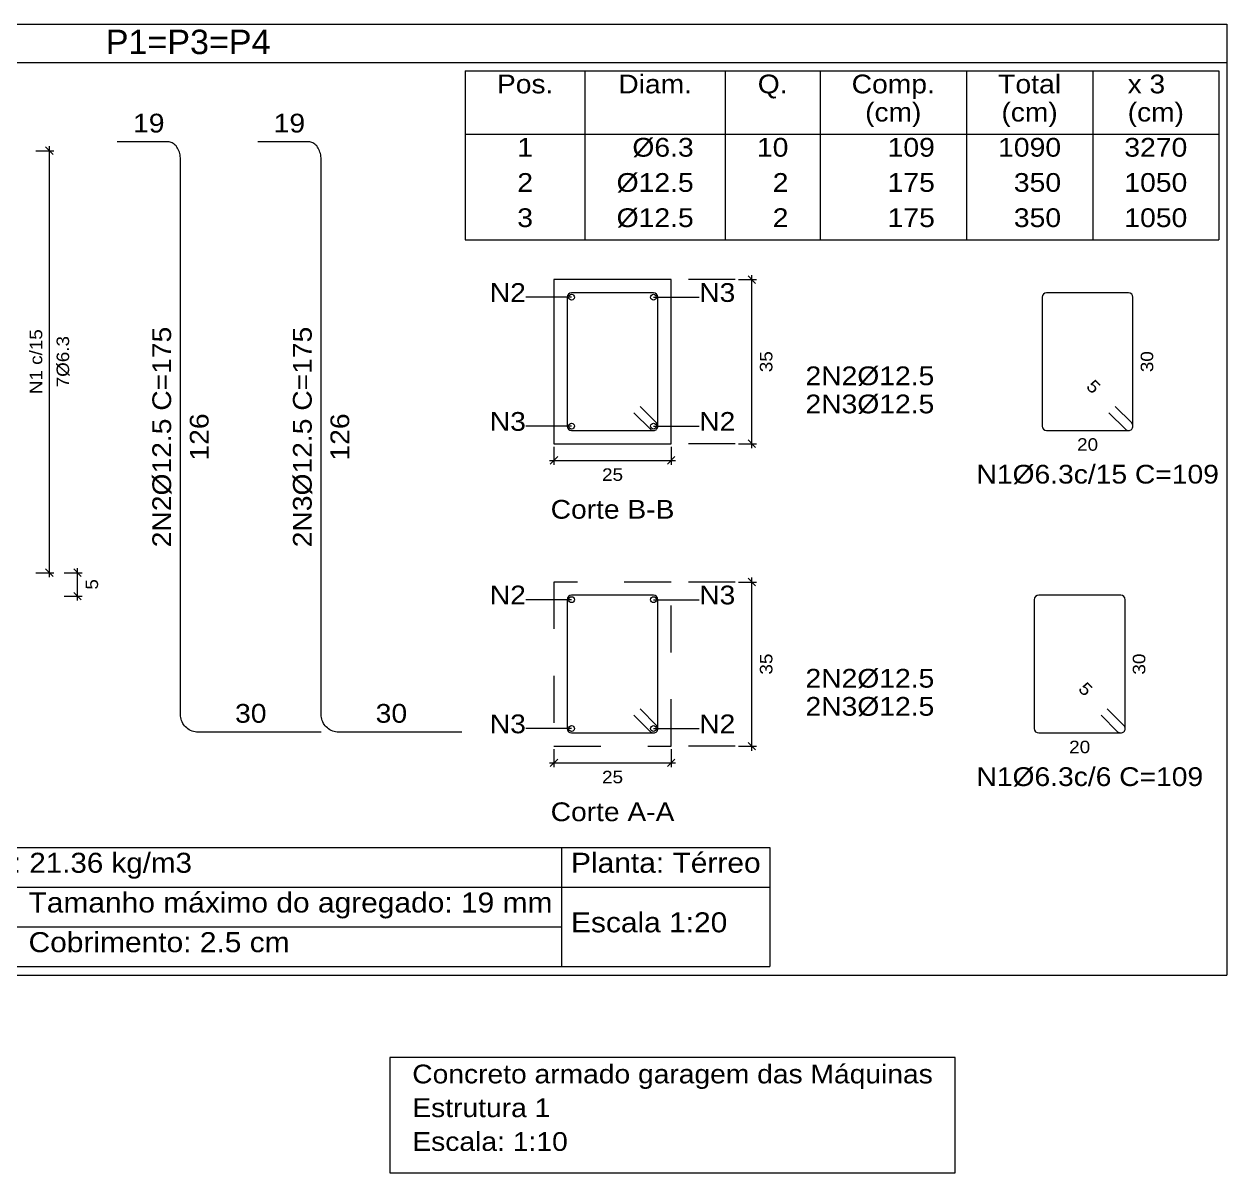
# Model space of a CAD drawing. Header units: inches. Extents: x -37 to 842, y -205 to 94.
# Drawn here: x 664.156 to 666.722, y 83.939 to 86.389 of the extents above; entities that cross this region are included whole.
import ezdxf
from ezdxf.enums import TextEntityAlignment as Align

# ---------------------------------------------------------------- set-up
doc = ezdxf.new("R2010")
doc.units = ezdxf.units.IN
doc.header["$MEASUREMENT"] = 0
doc.linetypes.add('CYPE_PUNTO', pattern=[0.075, 0, -0.075])
for name, color, linetype, lineweight in [('ARM_LONGITUDINAL_Ø12_5', 202, 'Continuous', 9), ('ARM_TRANSVERSAL_DIMENSOES_DOS_ESTRIBOS', 1, 'Continuous', 9), ('ARM_TRANSVERSAL_REFERENCIA', 1, 'Continuous', 9), ('ARM_TRANSVERSAL_Ø6_3', 202, 'Continuous', 9), ('CORTE_COTAS', 122, 'Continuous', 9), ('CORTE_LINHAS_DA_TABELA_DE_DADOS_DOS_PILARES', 1, 'Continuous', 9), ('CORTE_LINHAS_DA_TABELA_DE_DETALHE', 7, 'Continuous', 9), ('CORTE_LINHAS_DA_TABELA_DE_QUANTITATIVOS', 1, 'Continuous', 9), ('CORTE_TEXTO_DAS_COTAS', 122, 'Continuous', 9), ('CORTE_TEXTO_DAS_ELEVACOES_DOS_PILARES', 133, 'Continuous', 9), ('CORTE_TEXTOS_DA_TABELA_DE_DADOS_DOS_PILARES', 1, 'Continuous', 9), ('CORTE_TEXTOS_DA_TABELA_DE_QUANTITATIVOS', 1, 'Continuous', 9), ('CORTE_TITULO_DA_TABELA_DE_DETALHE', 51, 'Continuous', 15), ('PILCP_ARM_LONG_REFERENCIA', 106, 'Continuous', 9), ('PILCPSECC_ARM_LONG_LINHAS_DAS_ETIQUETAS_DAS_POSICOES_DE_ARMADURA_LONGITUDINAL', 106, 'Continuous', 9), ('PILCPSECC_ARM_LONG_REFERENCIA', 106, 'Continuous', 9), ('SECAO_CONCRETO', 2, 'Continuous', 9), ('SECAO_COTAS', 122, 'Continuous', 9), ('SECAO_LINHAS_DE_PROLONGAMENTO_DAS_COTAS', 122, 'CYPE_PUNTO', 9), ('SECAO_TEXTO_DAS_COTAS', 122, 'Continuous', 9), ('TABELAS', 1, 'Continuous', 9)]:
    doc.layers.add(name, color=color, linetype=linetype, lineweight=lineweight)
doc.styles.add('CYPETXT', font='arial.ttf', dxfattribs={"height": 0.2})

msp = doc.modelspace()

# ---------------------------------------------------------------- linework, layer by layer
at = {"layer": 'ARM_LONGITUDINAL_Ø12_5'}
for points in [[(664.7899, 84.8793), (664.5274, 84.8793), (664.5242, 84.8794), (664.5209, 84.8799), (664.5177, 84.8806), (664.5146, 84.8815), (664.5116, 84.8828), (664.5087, 84.8843), (664.5059, 84.8861), (664.5033, 84.8881), (664.5009, 84.8903), (664.4987, 84.8927), (664.4967, 84.8953), (664.495, 84.898), (664.4935, 84.9009), (664.4922, 84.904), (664.4912, 84.9071), (664.4905, 84.9103), (664.4901, 84.9135), (664.4899, 84.9168), (664.4899, 86.1005), (664.4898, 86.1037), (664.4895, 86.107), (664.489, 86.1102), (664.4883, 86.1133), (664.4875, 86.1163), (664.4864, 86.1192), (664.4852, 86.122), (664.4837, 86.1246), (664.4822, 86.127), (664.4805, 86.1292), (664.4786, 86.1312), (664.4767, 86.133), (664.4746, 86.1345), (664.4725, 86.1357), (664.4703, 86.1367), (664.468, 86.1374), (664.4657, 86.1378), (664.4634, 86.138), (664.3547, 86.138)], [(665.0899, 84.8793), (664.8274, 84.8793), (664.8242, 84.8794), (664.8209, 84.8799), (664.8177, 84.8806), (664.8146, 84.8815), (664.8116, 84.8828), (664.8087, 84.8843), (664.8059, 84.8861), (664.8033, 84.8881), (664.8009, 84.8903), (664.7987, 84.8927), (664.7967, 84.8953), (664.795, 84.898), (664.7934, 84.9009), (664.7922, 84.904), (664.7912, 84.9071), (664.7905, 84.9103), (664.7901, 84.9135), (664.7899, 84.9168), (664.7899, 86.1005), (664.7898, 86.1037), (664.7895, 86.107), (664.789, 86.1102), (664.7883, 86.1133), (664.7874, 86.1163), (664.7864, 86.1192), (664.7851, 86.122), (664.7837, 86.1246), (664.7822, 86.127), (664.7805, 86.1292), (664.7786, 86.1312), (664.7767, 86.133), (664.7746, 86.1345), (664.7725, 86.1357), (664.7703, 86.1367), (664.768, 86.1374), (664.7657, 86.1378), (664.7634, 86.138), (664.6547, 86.138)]]:
    msp.add_lwpolyline(points, dxfattribs=at)
for centre in [(665.3243, 85.8067), (665.4991, 85.8067), (665.3243, 85.5318), (665.4991, 85.5318), (665.3243, 85.1617), (665.4991, 85.1617), (665.3243, 84.8868), (665.4991, 84.8868)]:
    msp.add_circle(centre, 0.00625, dxfattribs=at)
at = {"layer": 'ARM_TRANSVERSAL_Ø6_3'}
for points in [[(665.4571, 85.5605), (665.4925, 85.5252), (665.4939, 85.524), (665.4956, 85.5231), (665.4973, 85.5226), (665.4991, 85.5224), (665.501, 85.5226), (665.5027, 85.5231), (665.5044, 85.524), (665.5058, 85.5252), (665.507, 85.5266), (665.5078, 85.5282), (665.5084, 85.53), (665.5085, 85.5318), (665.5085, 85.8067), (665.5078, 85.8103), (665.5058, 85.8133), (665.5027, 85.8154), (665.4991, 85.8161), (665.3243, 85.8161), (665.3207, 85.8154), (665.3176, 85.8133), (665.3156, 85.8103), (665.3149, 85.8067), (665.3149, 85.5318), (665.3156, 85.5282), (665.3176, 85.5252), (665.3207, 85.5231), (665.3243, 85.5224), (665.4991, 85.5224), (665.501, 85.5226), (665.5027, 85.5231), (665.5044, 85.524), (665.5058, 85.5252), (665.507, 85.5266), (665.5078, 85.5282), (665.5084, 85.53), (665.5085, 85.5318), (665.5084, 85.5336), (665.5078, 85.5354), (665.507, 85.537), (665.5058, 85.5385), (665.4704, 85.5738)], [(666.4706, 85.5605), (666.5059, 85.5252), (666.5074, 85.524), (666.509, 85.5231), (666.5108, 85.5226), (666.5126, 85.5224), (666.5144, 85.5226), (666.5162, 85.5231), (666.5178, 85.524), (666.5192, 85.5252), (666.5204, 85.5266), (666.5213, 85.5282), (666.5218, 85.53), (666.522, 85.5318), (666.522, 85.8067), (666.5213, 85.8103), (666.5192, 85.8133), (666.5162, 85.8154), (666.5126, 85.8161), (666.3377, 85.8161), (666.3341, 85.8154), (666.3311, 85.8133), (666.329, 85.8103), (666.3283, 85.8067), (666.3283, 85.5318), (666.329, 85.5282), (666.3311, 85.5252), (666.3341, 85.5231), (666.3377, 85.5224), (666.5126, 85.5224), (666.5144, 85.5226), (666.5162, 85.5231), (666.5178, 85.524), (666.5192, 85.5252), (666.5204, 85.5266), (666.5213, 85.5282), (666.5218, 85.53), (666.522, 85.5318), (666.5218, 85.5336), (666.5213, 85.5354), (666.5204, 85.537), (666.5192, 85.5385), (666.4839, 85.5738)], [(665.4571, 84.9155), (665.4925, 84.8802), (665.4939, 84.879), (665.4956, 84.8782), (665.4973, 84.8776), (665.4991, 84.8774), (665.501, 84.8776), (665.5027, 84.8782), (665.5044, 84.879), (665.5058, 84.8802), (665.507, 84.8816), (665.5078, 84.8832), (665.5084, 84.885), (665.5085, 84.8868), (665.5085, 85.1617), (665.5078, 85.1653), (665.5058, 85.1684), (665.5027, 85.1704), (665.4991, 85.1711), (665.3243, 85.1711), (665.3207, 85.1704), (665.3176, 85.1684), (665.3156, 85.1653), (665.3149, 85.1617), (665.3149, 84.8868), (665.3156, 84.8832), (665.3176, 84.8802), (665.3207, 84.8782), (665.3243, 84.8774), (665.4991, 84.8774), (665.501, 84.8776), (665.5027, 84.8782), (665.5044, 84.879), (665.5058, 84.8802), (665.507, 84.8816), (665.5078, 84.8832), (665.5084, 84.885), (665.5085, 84.8868), (665.5084, 84.8887), (665.5078, 84.8904), (665.507, 84.8921), (665.5058, 84.8935), (665.4704, 84.9288)], [(666.4538, 84.9155), (666.4891, 84.8802), (666.4906, 84.879), (666.4922, 84.8782), (666.494, 84.8776), (666.4958, 84.8774), (666.4976, 84.8776), (666.4994, 84.8782), (666.501, 84.879), (666.5024, 84.8802), (666.5036, 84.8816), (666.5045, 84.8832), (666.505, 84.885), (666.5052, 84.8868), (666.5052, 85.1617), (666.5045, 85.1653), (666.5024, 85.1684), (666.4994, 85.1704), (666.4958, 85.1711), (666.3209, 85.1711), (666.3173, 85.1704), (666.3143, 85.1684), (666.3122, 85.1653), (666.3115, 85.1617), (666.3115, 84.8868), (666.3122, 84.8832), (666.3143, 84.8802), (666.3173, 84.8782), (666.3209, 84.8774), (666.4958, 84.8774), (666.4976, 84.8776), (666.4994, 84.8782), (666.501, 84.879), (666.5024, 84.8802), (666.5036, 84.8816), (666.5045, 84.8832), (666.505, 84.885), (666.5052, 84.8868), (666.505, 84.8887), (666.5045, 84.8904), (666.5036, 84.8921), (666.5024, 84.8935), (666.4671, 84.9288)]]:
    msp.add_lwpolyline(points, dxfattribs=at)
at = {"layer": 'CORTE_COTAS'}
for p, q in [((664.2183, 86.1112), (664.2023, 86.1272)), ((664.2103, 86.1192), (664.2103, 86.1288)), ((664.1815, 86.1192), (664.2199, 86.1192)), ((664.2103, 85.2193), (664.2103, 86.1192)), ((664.2183, 85.2113), (664.2023, 85.2273)), ((664.2783, 85.2113), (664.2623, 85.2273)), ((664.2703, 85.2193), (664.2703, 85.2289)), ((664.1815, 85.2193), (664.2199, 85.2193)), ((664.2103, 85.2097), (664.2103, 85.2193)), ((664.2415, 85.2193), (664.2799, 85.2193)), ((664.2703, 85.1693), (664.2703, 85.2193)), ((664.2783, 85.1613), (664.2623, 85.1773)), ((664.2415, 85.1693), (664.2799, 85.1693)), ((664.2703, 85.1597), (664.2703, 85.1693))]:
    msp.add_line(p, q, dxfattribs=at)
at = {"layer": 'CORTE_LINHAS_DA_TABELA_DE_DADOS_DOS_PILARES'}
for p, q in [((663.1346, 84.6333), (665.7473, 84.6333)), ((665.3028, 84.6333), (665.3028, 84.3793)), ((665.7473, 84.6333), (665.7473, 84.3793)), ((663.1346, 84.5486), (665.7473, 84.5486)), ((663.1346, 84.464), (665.3028, 84.464)), ((663.1346, 84.3793), (665.7473, 84.3793))]:
    msp.add_line(p, q, dxfattribs=at)
at = {"layer": 'CORTE_LINHAS_DA_TABELA_DE_DETALHE'}
for p, q in [((662.1587, 86.3892), (666.7224, 86.3892)), ((666.7224, 86.3892), (666.7224, 84.3613)), ((662.1587, 86.3072), (666.7224, 86.3072)), ((662.1587, 84.3613), (666.7224, 84.3613))]:
    msp.add_line(p, q, dxfattribs=at)
at = {"layer": 'CORTE_LINHAS_DA_TABELA_DE_QUANTITATIVOS'}
for p, q in [((665.0975, 86.2892), (666.7053, 86.2892)), ((665.0975, 86.2892), (665.0975, 85.9292)), ((665.3529, 86.2892), (665.3529, 85.9292)), ((665.6522, 86.2892), (665.6522, 85.9292)), ((665.8543, 86.2892), (665.8543, 85.9292)), ((666.1668, 86.2892), (666.1668, 85.9292)), ((666.436, 86.2892), (666.436, 85.9292)), ((666.7053, 86.2892), (666.7053, 85.9292)), ((665.0975, 86.1542), (666.7053, 86.1542)), ((665.0975, 85.9292), (666.7053, 85.9292))]:
    msp.add_line(p, q, dxfattribs=at)
at = {"layer": 'PILCPSECC_ARM_LONG_LINHAS_DAS_ETIQUETAS_DAS_POSICOES_DE_ARMADURA_LONGITUDINAL'}
for p, q in [((665.3243, 85.8067), (665.2267, 85.8067)), ((665.4991, 85.8067), (665.5967, 85.8067)), ((665.3243, 85.5318), (665.2267, 85.5318)), ((665.4991, 85.5318), (665.5967, 85.5318)), ((665.3243, 85.1617), (665.2267, 85.1617)), ((665.4991, 85.1617), (665.5967, 85.1617)), ((665.3243, 84.8868), (665.2267, 84.8868)), ((665.4991, 84.8868), (665.5967, 84.8868))]:
    msp.add_line(p, q, dxfattribs=at)
at = {"layer": 'SECAO_CONCRETO'}
msp.add_lwpolyline([(665.2867, 85.4943), (665.5367, 85.4943), (665.5367, 85.8442), (665.2867, 85.8442), (665.2867, 85.4943)], close=True, dxfattribs=at)
at = {"layer": 'SECAO_CONCRETO', "linetype": 'CYPE_PUNTO'}
msp.add_lwpolyline([(665.2867, 84.8493), (665.5367, 84.8493), (665.5367, 85.1993), (665.2867, 85.1993), (665.2867, 84.8493)], close=True, dxfattribs=at)
at = {"layer": 'SECAO_COTAS'}
for p, q in [((665.6802, 85.8442), (665.7186, 85.8442)), ((665.717, 85.8362), (665.701, 85.8522)), ((665.709, 85.8442), (665.709, 85.8538)), ((665.709, 85.4943), (665.709, 85.8442)), ((665.2867, 85.4876), (665.2867, 85.4492)), ((665.5367, 85.4876), (665.5367, 85.4492)), ((665.6802, 85.4943), (665.7186, 85.4943)), ((665.717, 85.4863), (665.701, 85.5023)), ((665.709, 85.4847), (665.709, 85.4943)), ((665.2771, 85.4588), (665.2867, 85.4588)), ((665.2787, 85.4508), (665.2947, 85.4668)), ((665.2867, 85.4588), (665.5367, 85.4588)), ((665.5287, 85.4508), (665.5447, 85.4668)), ((665.5367, 85.4588), (665.5463, 85.4588)), ((665.6802, 85.1993), (665.7186, 85.1993)), ((665.717, 85.1913), (665.701, 85.2073)), ((665.709, 85.1993), (665.709, 85.2089)), ((665.709, 84.8493), (665.709, 85.1993)), ((665.2867, 84.8426), (665.2867, 84.8042)), ((665.5367, 84.8426), (665.5367, 84.8042)), ((665.6802, 84.8493), (665.7186, 84.8493)), ((665.717, 84.8413), (665.701, 84.8573)), ((665.709, 84.8397), (665.709, 84.8493)), ((665.2787, 84.8058), (665.2947, 84.8218)), ((665.5287, 84.8058), (665.5447, 84.8218)), ((665.2771, 84.8138), (665.2867, 84.8138)), ((665.2867, 84.8138), (665.5367, 84.8138)), ((665.5367, 84.8138), (665.5463, 84.8138))]:
    msp.add_line(p, q, dxfattribs=at)
at = {"layer": 'SECAO_LINHAS_DE_PROLONGAMENTO_DAS_COTAS'}
for p, q in [((665.6735, 85.8442), (665.5367, 85.8442)), ((665.2867, 85.4943), (665.2867, 85.4943)), ((665.5367, 85.4943), (665.5367, 85.4943)), ((665.6735, 85.4943), (665.5367, 85.4943)), ((665.6735, 85.1993), (665.5367, 85.1993)), ((665.2867, 84.8493), (665.2867, 84.8493)), ((665.5367, 84.8493), (665.5367, 84.8493)), ((665.6735, 84.8493), (665.5367, 84.8493))]:
    msp.add_line(p, q, dxfattribs=at)
at = {"layer": 'TABELAS'}
msp.add_lwpolyline([(664.9364, 83.9392), (666.1429, 83.9392), (666.1429, 84.1852), (664.9364, 84.1852), (664.9364, 83.9392)], close=True, dxfattribs=at)

# ---------------------------------------------------------------- texts
at = {"layer": 'ARM_TRANSVERSAL_DIMENSOES_DOS_ESTRIBOS', "style": 'CYPETXT', "width": 1.081159}
for s, height, rotation, p, p2 in [('30', 0.02667, 90, (666.5651, 85.6468), (666.5651, 85.6916)), ('5', 0.0267, 315, (666.4204, 85.6146), (666.4362, 85.5987)), ('30', 0.02667, 90, (666.5483, 85.0019), (666.5483, 85.0467)), ('5', 0.0267, 315, (666.4036, 84.9696), (666.4195, 84.9537))]:
    msp.add_text(s, height=height, rotation=rotation, dxfattribs=at).set_placement(p, p2, align=Align.FIT)
for p, p2 in [((666.4027, 85.4793), (666.4475, 85.4793)), ((666.3859, 84.8343), (666.4307, 84.8343))]:
    msp.add_text('20', height=0.02667, dxfattribs=at).set_placement(p, p2, align=Align.FIT)
at = {"layer": 'ARM_TRANSVERSAL_REFERENCIA', "style": 'CYPETXT'}
for s, width, p, p2 in [('N1%%c6.3c/15 C=109', 1.077623, (666.1881, 85.4093), (666.7053, 85.4093)), ('N1%%c6.3c/6 C=109', 1.077378, (666.1881, 84.7643), (666.6717, 84.7643))]:
    msp.add_text(s, height=0.039998, dxfattribs=dict(at, width=width)).set_placement(p, p2, align=Align.FIT)
at = {"layer": 'CORTE_TEXTO_DAS_COTAS', "style": 'CYPETXT'}
for s, height, width, p, p2 in [('N1 c/15', 0.02667, 1.078002, (664.195, 85.6001), (664.195, 85.7384)), ('7%%c6.3', 0.02667, 1.079989, (664.2523, 85.6145), (664.2523, 85.724)), ('5', 0.0267, 1.081159, (664.3141, 85.1831), (664.3141, 85.2055))]:
    msp.add_text(s, height=height, rotation=90, dxfattribs=dict(at, width=width)).set_placement(p, p2, align=Align.FIT)
at = {"layer": 'CORTE_TEXTO_DAS_ELEVACOES_DOS_PILARES', "style": 'CYPETXT'}
for s, width, p, p2 in [('Corte B-B', 1.076143, (665.2797, 85.3344), (665.5437, 85.3344)), ('Corte A-A', 1.075784, (665.2797, 84.6894), (665.5437, 84.6894))]:
    msp.add_text(s, height=0.04, dxfattribs=dict(at, width=width)).set_placement(p, p2, align=Align.FIT)
at = {"layer": 'CORTE_TEXTOS_DA_TABELA_DE_DADOS_DOS_PILARES', "style": 'CYPETXT'}
for s, width, p, p2 in [('Aço: CA-50 e CA-60 (6.2 kg). Taxa: 21.36 kg/m3', 1.057664, (663.1549, 84.5793), (664.5144, 84.5793)), ('Planta: Térreo', 1.070987, (665.3231, 84.5793), (665.7276, 84.5793)), ('Tamanho máximo do agregado: 19 mm', 1.070892, (664.1658, 84.4946), (665.2834, 84.4946)), ('Escala 1:20', 1.070319, (665.3231, 84.4523), (665.6565, 84.4523)), ('Cobrimento: 2.5 cm', 1.070765, (664.1658, 84.41), (664.7227, 84.41))]:
    msp.add_text(s, height=0.042665, dxfattribs=dict(at, width=width)).set_placement(p, p2, align=Align.FIT)
at = {"layer": 'CORTE_TEXTOS_DA_TABELA_DE_QUANTITATIVOS', "style": 'CYPETXT'}
for s, width, p, p2 in [('Pos.', 1.078327, (665.165, 86.2414), (665.2855, 86.2414)), ('Diam.', 1.077051, (665.424, 86.2414), (665.5812, 86.2414)), ('Q.', 1.077895, (665.7215, 86.2414), (665.7851, 86.2414)), ('Comp.', 1.078839, (665.9218, 86.2414), (666.0993, 86.2414)), ('Total', 1.081625, (666.2342, 86.2414), (666.3686, 86.2414)), ('x 3', 1.07028, (666.5107, 86.2414), (666.5905, 86.2414)), ('(cm)', 1.07401, (665.9506, 86.1814), (666.0705, 86.1814)), ('(cm)', 1.07401, (666.2414, 86.1814), (666.3614, 86.1814)), ('(cm)', 1.07401, (666.5107, 86.1814), (666.6307, 86.1814)), ('1', 1.080913, (665.2084, 86.1064), (665.242, 86.1064)), ('%%c6.3', 1.079443, (665.454, 86.1064), (665.5848, 86.1064)), ('10', 1.080913, (665.7197, 86.1064), (665.7869, 86.1064)), ('109', 1.080913, (665.9985, 86.1064), (666.0993, 86.1064)), ('1090', 1.080913, (666.2342, 86.1064), (666.3686, 86.1064)), ('3270', 1.080913, (666.5035, 86.1064), (666.6379, 86.1064)), ('2', 1.080913, (665.2084, 86.0314), (665.242, 86.0314)), ('%%c12.5', 1.079743, (665.4204, 86.0314), (665.5848, 86.0314)), ('2', 1.080913, (665.7533, 86.0314), (665.7869, 86.0314)), ('350', 1.080913, (666.2678, 86.0314), (666.3686, 86.0314)), ('1050', 1.080913, (666.5035, 86.0314), (666.6379, 86.0314)), ('175', 1.080913, (665.9985, 86.0314), (666.0993, 86.0314)), ('3', 1.080913, (665.2084, 85.9563), (665.242, 85.9563)), ('%%c12.5', 1.079743, (665.4204, 85.9563), (665.5848, 85.9563)), ('2', 1.080913, (665.7533, 85.9563), (665.7869, 85.9563)), ('175', 1.080913, (665.9985, 85.9563), (666.0993, 85.9563)), ('350', 1.080913, (666.2678, 85.9563), (666.3686, 85.9563)), ('1050', 1.080913, (666.5035, 85.9563), (666.6379, 85.9563))]:
    msp.add_text(s, height=0.04, dxfattribs=dict(at, width=width)).set_placement(p, p2, align=Align.FIT)
at = {"layer": 'CORTE_TITULO_DA_TABELA_DE_DETALHE', "style": 'CYPETXT'}
msp.add_text('P1=P3=P4', height=0.052, dxfattribs=at).set_placement((664.3306, 86.3252))
at = {"layer": 'PILCP_ARM_LONG_REFERENCIA', "style": 'CYPETXT', "width": 1.081159}
for s, p, p2 in [('19', (664.3887, 86.158), (664.4559, 86.158)), ('19', (664.6887, 86.158), (664.7559, 86.158)), ('30', (664.6063, 84.8993), (664.6735, 84.8993)), ('30', (664.9063, 84.8993), (664.9735, 84.8993))]:
    msp.add_text(s, height=0.04, dxfattribs=at).set_placement(p, p2, align=Align.FIT)
at = {"layer": 'PILCP_ARM_LONG_REFERENCIA', "style": 'CYPETXT'}
for s, height, width, p, p2 in [('2N2%%c12.5 C=175', 0.039998, 1.077712, (664.4699, 85.2734), (664.4699, 85.7438)), ('2N3%%c12.5 C=175', 0.039998, 1.077712, (664.7699, 85.2734), (664.7699, 85.7438)), ('126', 0.04, 1.081159, (664.5499, 85.4582), (664.5499, 85.559)), ('126', 0.04, 1.081159, (664.8499, 85.4582), (664.8499, 85.559))]:
    msp.add_text(s, height=height, rotation=90, dxfattribs=dict(at, width=width)).set_placement(p, p2, align=Align.FIT)
at = {"layer": 'PILCPSECC_ARM_LONG_REFERENCIA', "style": 'CYPETXT'}
for s, width, p, p2 in [('N2', 1.075141, (665.1499, 85.7967), (665.2267, 85.7967)), ('N3', 1.075141, (665.5967, 85.7967), (665.6735, 85.7967)), ('2N2%%c12.5', 1.078772, (665.8233, 85.6191), (666.0981, 85.6191)), ('2N3%%c12.5', 1.078772, (665.8233, 85.5591), (666.0981, 85.5591)), ('N3', 1.075141, (665.1499, 85.5218), (665.2267, 85.5218)), ('N2', 1.075141, (665.5967, 85.5218), (665.6735, 85.5218)), ('N2', 1.075141, (665.1499, 85.1517), (665.2267, 85.1517)), ('N3', 1.075141, (665.5967, 85.1517), (665.6735, 85.1517)), ('2N2%%c12.5', 1.078772, (665.8233, 84.9741), (666.0981, 84.9741)), ('2N3%%c12.5', 1.078772, (665.8233, 84.9142), (666.0981, 84.9142)), ('N3', 1.075141, (665.1499, 84.8768), (665.2267, 84.8768)), ('N2', 1.075141, (665.5967, 84.8768), (665.6735, 84.8768))]:
    msp.add_text(s, height=0.04, dxfattribs=dict(at, width=width)).set_placement(p, p2, align=Align.FIT)
at = {"layer": 'SECAO_TEXTO_DAS_COTAS', "style": 'CYPETXT', "width": 1.081159}
for p, p2 in [((665.7527, 85.6468), (665.7527, 85.6916)), ((665.7527, 85.0019), (665.7527, 85.0467))]:
    msp.add_text('35', height=0.02667, rotation=90, dxfattribs=at).set_placement(p, p2, align=Align.FIT)
for p, p2 in [((665.3893, 85.4151), (665.4341, 85.4151)), ((665.3893, 84.7701), (665.4341, 84.7701))]:
    msp.add_text('25', height=0.02667, dxfattribs=at).set_placement(p, p2, align=Align.FIT)
at = {"layer": 'TABELAS', "style": 'CYPETXT'}
for s, width, p, p2 in [('Concreto armado garagem das Máquinas', 1.076954, (664.9844, 84.1302), (666.0949, 84.1302)), ('Estrutura 1', 1.077877, (664.9844, 84.0582), (665.279, 84.0582)), ('Escala: 1:10', 1.078917, (664.9844, 83.9862), (665.3162, 83.9862))]:
    msp.add_text(s, height=0.039998, dxfattribs=dict(at, width=width)).set_placement(p, p2, align=Align.FIT)

doc.saveas('drawing.dxf')
